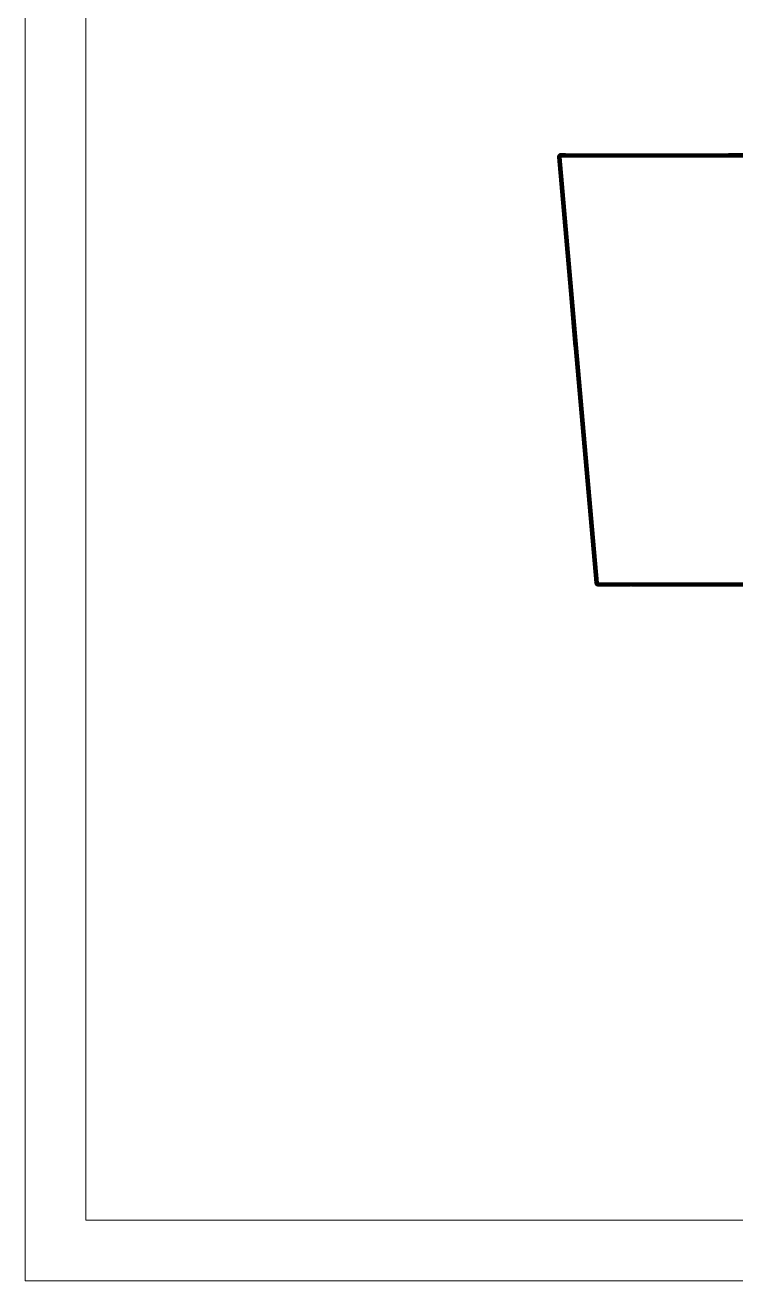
# Model space of a CAD drawing. Header units: inches. Extents: x 12 to 4610, y 8 to 3258.
# Drawn here: x 12 to 918, y 8 to 1606 of the extents above; entities that cross this region are included whole.
import ezdxf

# ---------------------------------------------------------------- set-up
doc = ezdxf.new("R2010")
doc.units = ezdxf.units.IN
doc.header["$MEASUREMENT"] = 0
doc.layers.add('tabelka', color=155, linetype='Continuous')

msp = doc.modelspace()

# ---------------------------------------------------------------- linework, layer by layer
for p, q in [((690.9, 1438.9), (690.8, 1438.3)), ((691, 1439.5), (690.9, 1438.9)), ((690.9, 1438.9), (691, 1439.4)), ((691, 1439.4), (690.9, 1438.9)), ((691, 1439.3), (690.9, 1439)), ((691, 1439.3), (690.9, 1439)), ((690.9, 1439), (690.9, 1438.9)), ((690.9, 1439), (690.9, 1438.9)), ((691, 1438.7), (690.9, 1438.9)), ((690.9, 1438.9), (690.9, 1438.9)), ((690.9, 1438.9), (691.1, 1438.9)), ((690.9, 1438.5), (691, 1438.7)), ((691.1, 1439.7), (691, 1439.5)), ((691, 1439.5), (691.1, 1439.7)), ((691.1, 1439.7), (691, 1439.5)), ((691.1, 1439.7), (691, 1439.5)), ((691, 1439.5), (691, 1439.5)), ((691, 1439.4), (691, 1439.5)), ((691.4, 1439.3), (691, 1439.5)), ((691, 1439.5), (691, 1439.5)), ((691, 1439.5), (691.5, 1439.4)), ((691, 1439.5), (691, 1439.3)), ((691, 1439.5), (691, 1439.3)), ((691, 1438.7), (691.1, 1438.9)), ((691.2, 1440), (691.1, 1439.9)), ((691.1, 1439.9), (691.2, 1440)), ((691.2, 1440), (691.1, 1439.9)), ((691.2, 1440), (691.1, 1439.9)), ((691.1, 1439.8), (691.1, 1439.9)), ((691.1, 1439.9), (691.1, 1439.9)), ((691.1, 1439.9), (691.1, 1439.7)), ((691.1, 1439.9), (691.1, 1439.7)), ((691.1, 1439.8), (691.1, 1439.8)), ((691.1, 1439.8), (691.1, 1439.8)), ((691.1, 1439.7), (691.1, 1439.8)), ((691.1, 1439.7), (691.1, 1439.7)), ((691.1, 1438.9), (691.2, 1439)), ((691.5, 1440.5), (691.2, 1440)), ((691.8, 1439.7), (691.2, 1440)), ((691.2, 1440), (691.2, 1440)), ((691.2, 1440), (691.9, 1439.8)), ((691.2, 1439), (691.4, 1439.3)), ((706.9, 1258.7), (691.2, 1439)), ((691.4, 1439.3), (691.5, 1439.4)), ((691.8, 1441), (691.5, 1440.5)), ((691.5, 1439.4), (691.7, 1439.6)), ((691.7, 1439.6), (691.8, 1439.7)), ((707.3, 1258.7), (691.7, 1439.6)), ((708.1, 1258.7), (691.7, 1439.6)), ((692, 1441.1), (691.8, 1441)), ((692.5, 1440.3), (691.8, 1441)), ((691.8, 1441), (692.6, 1440.4)), ((691.8, 1439.7), (691.9, 1439.8)), ((692.1, 1441.2), (691.9, 1441.1)), ((692.1, 1441.2), (691.9, 1441.1)), ((691.9, 1441.1), (691.9, 1441.1)), ((691.9, 1441.1), (691.9, 1441.1)), ((691.9, 1439.8), (692.4, 1440.2)), ((692, 1441.2), (692.2, 1441.4)), ((692, 1441.2), (692, 1441.2)), ((692, 1441.1), (692, 1441.2)), ((692.1, 1441.3), (692.1, 1441.2)), ((692.1, 1441.3), (692.1, 1441.2)), ((692.7, 1441.7), (692.2, 1441.4)), ((692.2, 1441.4), (693.1, 1440.6)), ((692.9, 1440.5), (692.2, 1441.4)), ((692.4, 1440.2), (692.5, 1440.3)), ((693, 1439.7), (692.4, 1440.2)), ((708.6, 1258.7), (692.4, 1440.2)), ((692.5, 1440.3), (700.5, 1440.6)), ((692.5, 1440.3), (692.6, 1440.4)), ((692.6, 1440.4), (692.7, 1440.4)), ((693.2, 1442), (692.7, 1441.7)), ((693.3, 1440.7), (692.7, 1441.7)), ((692.7, 1441.7), (693.5, 1440.9)), ((700.5, 1440.6), (692.7, 1440.4)), ((692.7, 1440.4), (692.9, 1440.5)), ((692.9, 1440.5), (693, 1440.6)), ((693, 1439.7), (700.5, 1440.6)), ((693, 1440.6), (700.5, 1440.6)), ((693, 1440.6), (693.1, 1440.6)), ((693, 1439.7), (708.9, 1258.7)), ((693.6, 1439.1), (693, 1439.7)), ((693, 1439.7), (700.5, 1439.4)), ((693.1, 1440.6), (693.3, 1440.7)), ((693.7, 1441), (693.2, 1442)), ((693.2, 1442), (693.3, 1442)), ((693.3, 1442), (700.6, 1442.2)), ((693.3, 1442), (693.4, 1442.1)), ((693.4, 1442.1), (693.3, 1442)), ((693.4, 1442.1), (693.3, 1442)), ((694, 1441.9), (693.3, 1442)), ((693.3, 1442), (693.3, 1442)), ((693.3, 1440.7), (693.4, 1440.8)), ((700.5, 1440.6), (693.3, 1440.7)), ((693.4, 1442.1), (693.4, 1442.1)), ((693.4, 1442.1), (693.6, 1442.1)), ((693.4, 1440.8), (693.5, 1440.9)), ((693.4, 1440.8), (693.5, 1440.8)), ((693.5, 1440.9), (693.6, 1441)), ((693.5, 1440.9), (693.6, 1440.8)), ((693.5, 1440.9), (693.5, 1440.9)), ((693.5, 1440.9), (693.5, 1440.8)), ((693.5, 1440.9), (693.6, 1440.9)), ((693.5, 1440.8), (693.6, 1440.8)), ((700.6, 1442.2), (693.6, 1442.1)), ((693.6, 1442.1), (694, 1442.2)), ((700.5, 1440.6), (693.6, 1441)), ((693.6, 1441), (693.7, 1441)), ((693.6, 1440.9), (693.6, 1440.8)), ((693.6, 1440.9), (693.7, 1440.9)), ((693.6, 1440.8), (693.7, 1440.8)), ((693.6, 1440.8), (693.6, 1440.8)), ((693.6, 1439.1), (700.5, 1439.4)), ((694.2, 1438.5), (693.6, 1439.1)), ((693.6, 1439.1), (710.1, 1258.7)), ((709.2, 1258.7), (693.6, 1439.1)), ((693.7, 1441.1), (693.8, 1441.2)), ((700.5, 1440.6), (693.7, 1441.1)), ((693.7, 1441), (693.7, 1441.1)), ((693.8, 1440.9), (693.7, 1440.9)), ((693.7, 1440.9), (693.7, 1440.8)), ((693.8, 1440.8), (693.7, 1440.9)), ((693.7, 1440.9), (693.7, 1440.9)), ((693.7, 1440.9), (693.8, 1440.9)), ((693.7, 1440.8), (693.8, 1440.8)), ((700.5, 1441.6), (693.8, 1441.2)), ((693.8, 1441.2), (693.9, 1441.3)), ((693.8, 1441.2), (700.5, 1440.6)), ((693.8, 1440.9), (694, 1440.9)), ((693.8, 1440.8), (694, 1440.8)), ((693.9, 1441.3), (700.5, 1441.6)), ((693.9, 1441.3), (694, 1441.4)), ((694, 1442.2), (694.4, 1442.3)), ((694, 1441.9), (700.6, 1442.2)), ((694, 1442.2), (700.6, 1442.2)), ((694, 1441.9), (697.7, 1441.7)), ((694.8, 1441.7), (694, 1441.9)), ((694, 1441.4), (694, 1441.9)), ((694.2, 1441.5), (694, 1441.9)), ((694, 1441.4), (694.1, 1441.5)), ((694, 1440.9), (694, 1440.8)), ((694, 1440.9), (694.3, 1440.9)), ((694, 1440.8), (694.3, 1440.8)), ((694.1, 1441.5), (694.2, 1441.5)), ((694.3, 1441.6), (694.2, 1441.5)), ((700.5, 1441.6), (694.2, 1441.5)), ((694.2, 1441.5), (694.3, 1441.5)), ((694.2, 1438.5), (700.5, 1439.4)), ((694.3, 1441.6), (694.3, 1441.5)), ((694.3, 1441.6), (694.5, 1441.6)), ((694.3, 1441.5), (694.5, 1441.6)), ((694.3, 1440.9), (694.3, 1440.8)), ((694.3, 1440.9), (694.6, 1440.9)), ((694.3, 1440.8), (694.6, 1440.8)), ((694.4, 1442.3), (694.6, 1442.3)), ((694.5, 1441.6), (694.8, 1441.6)), ((694.6, 1442.3), (694.7, 1442.3)), ((694.6, 1440.8), (694.6, 1440.9)), ((694.6, 1440.9), (700.5, 1440.6)), ((694.6, 1440.8), (700.5, 1440.6)), ((694.7, 1442.3), (694.8, 1442.3)), ((694.8, 1442.3), (694.8, 1442.3)), ((695.5, 1442.3), (694.8, 1442.3)), ((696, 1442.3), (694.8, 1442.3)), ((696, 1442.3), (694.8, 1442.3)), ((697.7, 1441.7), (694.8, 1441.7)), ((694.8, 1441.6), (694.8, 1441.7)), ((694.8, 1441.7), (694.8, 1441.6)), ((694.8, 1441.6), (700.5, 1441.6)), ((694.8, 1441.6), (694.8, 1441.6)), ((695.5, 1442.3), (696.8, 1442.3)), ((700.6, 1442.2), (695.5, 1442.3)), ((696.8, 1442.3), (700.6, 1442.2)), ((696.8, 1442.3), (700.6, 1442.3)), ((700.6, 1442.2), (697.7, 1441.7)), ((700.6, 1441.7), (697.7, 1441.7)), ((700.5, 1441.6), (700.5, 1440.6)), ((700.5, 1440.6), (700.5, 1440.3)), ((700.5, 1440.3), (700.6, 1440.3)), ((700.5, 1440.3), (700.5, 1439.4)), ((700.5, 1440.3), (700.7, 1440.3)), ((700.5, 1440.3), (700.7, 1440.3)), ((700.5, 1439.4), (700.5, 1438)), ((700.6, 1442.3), (700.6, 1442.2)), ((700.7, 1442.3), (700.6, 1442.3)), ((700.7, 1442.3), (700.6, 1442.3)), ((700.7, 1442.3), (700.6, 1442.3)), ((700.6, 1442.2), (700.6, 1441.7)), ((700.6, 1441.7), (700.6, 1440.3)), ((700.6, 1440.3), (700.7, 1440.3)), ((700.7, 1442), (700.7, 1442.3)), ((700.7, 1442), (908.2, 1442.3)), ((700.7, 1442.3), (908.2, 1442.3)), ((1146.2, 1442.2), (700.7, 1442)), ((700.7, 1441), (700.7, 1442)), ((700.7, 1442), (1146.2, 1441.6)), ((1146.2, 1442), (700.7, 1442)), ((1146.2, 1441.5), (700.7, 1441)), ((1146.2, 1441), (700.7, 1441)), ((1146.2, 1440.4), (700.7, 1441)), ((700.7, 1440.3), (700.7, 1441)), ((1146.2, 1440.3), (700.7, 1439.6)), ((700.7, 1439.6), (700.7, 1440.3)), ((700.7, 1439.6), (1146.2, 1438.9)), ((839.1, 1438), (700.7, 1439.6)), ((1146.2, 1439.6), (700.7, 1439.6)), ((700.7, 1438), (700.7, 1439.6)), ((1146.2, 1438.7), (839.1, 1438)), ((927.1, 1442.3), (908.2, 1442.3)), ((690.8, 1438), (690.8, 1438.3)), ((690.8, 1438.3), (690.9, 1438.3)), ((690.8, 1438), (690.9, 1438.3)), ((690.8, 1438.3), (690.8, 1438)), ((690.8, 1438.3), (690.8, 1438)), ((706.5, 1258.7), (690.8, 1438)), ((690.9, 1438.5), (706.7, 1258.7)), ((706.6, 1258.7), (690.9, 1438.5)), ((690.9, 1438.3), (690.9, 1438.5)), ((694.2, 1438.5), (710.3, 1258.7)), ((694.6, 1438.2), (694.2, 1438.5)), ((694.5, 1438.5), (694.2, 1438.5)), ((694.5, 1438.5), (694.6, 1438.2)), ((694.8, 1438.5), (694.5, 1438.5)), ((694.8, 1438), (694.6, 1438.2)), ((694.8, 1438), (694.8, 1438.5)), ((700.5, 1438), (694.8, 1438.5)), ((694.8, 1438), (710.5, 1258.7)), ((700.5, 1438), (694.8, 1438)), ((700.5, 1437.8), (700.5, 1438)), ((700.5, 1438), (700.7, 1438)), ((700.7, 1437.8), (700.5, 1437.8)), ((839.1, 1438), (700.7, 1438)), ((700.7, 1438), (700.7, 1437.8)), ((1146.2, 1438), (839.1, 1438)), ((706.5, 1258.7), (711.9, 1196.8)), ((706.5, 1258.7), (706.6, 1258.7)), ((711.9, 1196.8), (706.6, 1258.7)), ((706.6, 1258.7), (706.6, 1258.7)), ((706.6, 1258.7), (706.7, 1258.7)), ((706.7, 1258.7), (706.8, 1258.7)), ((738.5, 896), (706.8, 1258.7)), ((706.8, 1258.7), (706.9, 1258.7)), ((706.8, 1258.7), (706.8, 1258.7)), ((706.8, 1258.7), (738.3, 896)), ((706.9, 1258.7), (738.9, 896)), ((706.9, 1258.7), (706.9, 1258.7)), ((706.9, 1258.7), (707, 1258.7)), ((707, 1258.7), (739.4, 896.1)), ((707, 1258.7), (707.3, 1258.7)), ((707.3, 1258.7), (708.1, 1258.7)), ((708.1, 1258.7), (708.6, 1258.7)), ((708.6, 1258.7), (708.7, 1258.7)), ((708.7, 1258.7), (708.8, 1258.7)), ((714.6, 1189.1), (708.7, 1258.7)), ((726.5, 1053.1), (708.8, 1258.7)), ((708.8, 1258.7), (708.9, 1258.7)), ((708.9, 1258.7), (709, 1258.7)), ((709, 1258.7), (709.1, 1258.7)), ((709, 1258.7), (740.7, 896.2)), ((741.4, 896.3), (709.1, 1258.7)), ((709.1, 1258.7), (709.2, 1258.7)), ((709.2, 1258.7), (709.8, 1258.7)), ((716.1, 1194.9), (709.8, 1258.7)), ((709.8, 1258.7), (710.1, 1258.7)), ((710.1, 1258.7), (710.3, 1258.7)), ((710.3, 1258.7), (710.5, 1258.7)), ((710.5, 1258.7), (716.1, 1194.9)), ((711.9, 1196.8), (712.1, 1194.6)), ((738.3, 896), (712.1, 1194.6)), ((712.1, 1194.6), (738.2, 896)), ((739.4, 896.1), (714.6, 1189.1)), ((716.1, 1194.9), (742.2, 896.3)), ((741.4, 896.3), (716.1, 1194.9)), ((740, 896.1), (726.5, 1053.1)), ((738.2, 896), (738.3, 896)), ((738.2, 896), (738.4, 895.2)), ((738.4, 895.3), (738.2, 896)), ((738.3, 896), (738.5, 896)), ((738.4, 895.3), (739.2, 896.1)), ((740.3, 895.8), (738.4, 895.3)), ((740.4, 895.4), (738.4, 895.3)), ((738.4, 895.3), (738.4, 895.2)), ((738.4, 895.2), (738.4, 895.3)), ((738.4, 895.3), (738.4, 895.3)), ((738.4, 895.2), (738.6, 894.6)), ((738.5, 896), (738.9, 896)), ((738.6, 894.6), (740.4, 895.4)), ((738.9, 896), (739.2, 896.1)), ((740.3, 895.8), (739.2, 896.1)), ((739.2, 896.1), (739.4, 896.1)), ((739.5, 896.1), (739.4, 896.1)), ((739.5, 896.1), (740, 896.1)), ((740.2, 896.2), (740, 896.1)), ((740.3, 895.8), (740.2, 896.2)), ((740.2, 896.2), (740.5, 895.4)), ((740.2, 896.2), (740.7, 896.2)), ((740.4, 895.4), (740.3, 895.8)), ((740.4, 895.4), (740.5, 895.3)), ((740.5, 895.4), (740.5, 895.3)), ((740.6, 895.2), (740.5, 895.3)), ((740.5, 895.3), (740.5, 895.3)), ((740.5, 895.3), (740.6, 895.2)), ((740.6, 895.2), (740.6, 895.2)), ((740.6, 895.1), (740.6, 895.2)), ((740.7, 896.2), (741.4, 896.3)), ((741.4, 896.3), (741.5, 896.3)), ((741.8, 896.3), (741.5, 896.3)), ((742.1, 896.3), (741.8, 896.3)), ((742.2, 896.3), (742.1, 896.3)), ((742.2, 896.3), (742.2, 896)), ((742.2, 896), (1147.8, 896)), ((742.2, 894.6), (742.2, 896)), ((740.6, 895.1), (738.6, 894.6)), ((738.7, 894.5), (738.6, 894.6)), ((739, 893.9), (738.7, 894.5)), ((739.1, 894), (738.7, 894.5)), ((739.1, 894), (739, 893.9)), ((739, 893.9), (739.5, 893.4)), ((740.6, 895.1), (739.1, 894)), ((740.9, 894.9), (739.1, 894)), ((739.5, 893.4), (740.9, 894.9)), ((741.2, 894.6), (739.5, 893.4)), ((739.5, 893.4), (740.1, 892.9)), ((741.2, 894.6), (740.1, 892.9)), ((741.5, 894.5), (740.1, 892.9)), ((740.1, 892.9), (740.8, 892.6)), ((740.9, 894.9), (740.6, 895.1)), ((740.6, 895.1), (741.2, 894.6)), ((740.8, 892.6), (741.5, 894.5)), ((741.9, 894.4), (740.8, 892.6)), ((740.9, 892.6), (740.8, 892.6)), ((741.2, 894.6), (740.9, 894.9)), ((741.5, 892.4), (740.9, 892.6)), ((741.1, 892.5), (740.9, 892.6)), ((741.5, 892.5), (741.1, 892.5)), ((741.3, 894.6), (741.2, 894.6)), ((741.2, 894.6), (741.2, 894.6)), ((741.3, 894.6), (741.3, 894.5)), ((741.3, 894.6), (741.3, 894.6)), ((741.3, 894.6), (741.3, 894.5)), ((741.3, 894.5), (741.5, 894.5)), ((741.5, 894.5), (741.3, 894.5)), ((741.9, 894.4), (741.5, 894.5)), ((741.5, 894.5), (742.2, 894.3)), ((741.9, 894.4), (741.5, 892.5)), ((742.2, 894.3), (741.5, 892.5)), ((741.5, 892.5), (741.5, 892.4)), ((741.5, 892.4), (742.2, 892.3)), ((742.2, 894.3), (741.9, 894.4)), ((742.2, 894.6), (1147.8, 894.5)), ((742.2, 894.3), (742.2, 894.6)), ((742.2, 894.3), (742.2, 892.3)), ((742.3, 893.4), (742.2, 894.3)), ((742.3, 892.3), (742.2, 892.3)), ((742.3, 892.6), (742.3, 893.4)), ((1147.8, 893.4), (742.3, 893.4)), ((742.3, 892.3), (742.3, 892.6)), ((742.3, 892.6), (783.6, 892.6)), ((742.3, 892.3), (783.6, 892.3)), ((783.6, 892.6), (783.6, 892.3)), ((783.6, 892.6), (785.9, 892.6)), ((784.6, 892.3), (783.6, 892.3)), ((784.6, 892.3), (785.9, 892.6)), ((784.6, 892.3), (787.6, 892.3)), ((785.9, 892.6), (787.6, 892.6)), ((787.6, 892.6), (787.6, 892.3)), ((787.6, 892.3), (787.6, 892.6)), ((787.6, 892.6), (787.6, 892.6)), ((787.6, 892.6), (788.6, 892.6)), ((787.6, 892.3), (788.6, 892.3)), ((787.6, 892.3), (787.6, 892.3)), ((788.6, 892.6), (788.6, 892.3)), ((788.6, 892.6), (880, 892.6)), ((788.6, 892.3), (894.4, 892.3)), ((880, 892.6), (894.4, 892.3)), ((880, 892.6), (894.7, 892.6)), ((894.4, 892.3), (894.7, 892.3)), ((894.7, 892.6), (894.7, 892.3)), ((894.7, 892.6), (1147.8, 892.6)), ((894.7, 892.3), (1147.8, 892.3))]:
    msp.add_line(p, q)
at = {"layer": 'tabelka', "lineweight": 5}
for points in [[(12.5, 3258.4), (4610, 3258.4), (4610, 7.6), (12.5, 7.6)], [(89.9, 3181), (4532.6, 3181), (4532.6, 85), (89.9, 85)]]:
    msp.add_lwpolyline(points, close=True, dxfattribs=at)

doc.saveas('drawing.dxf')
